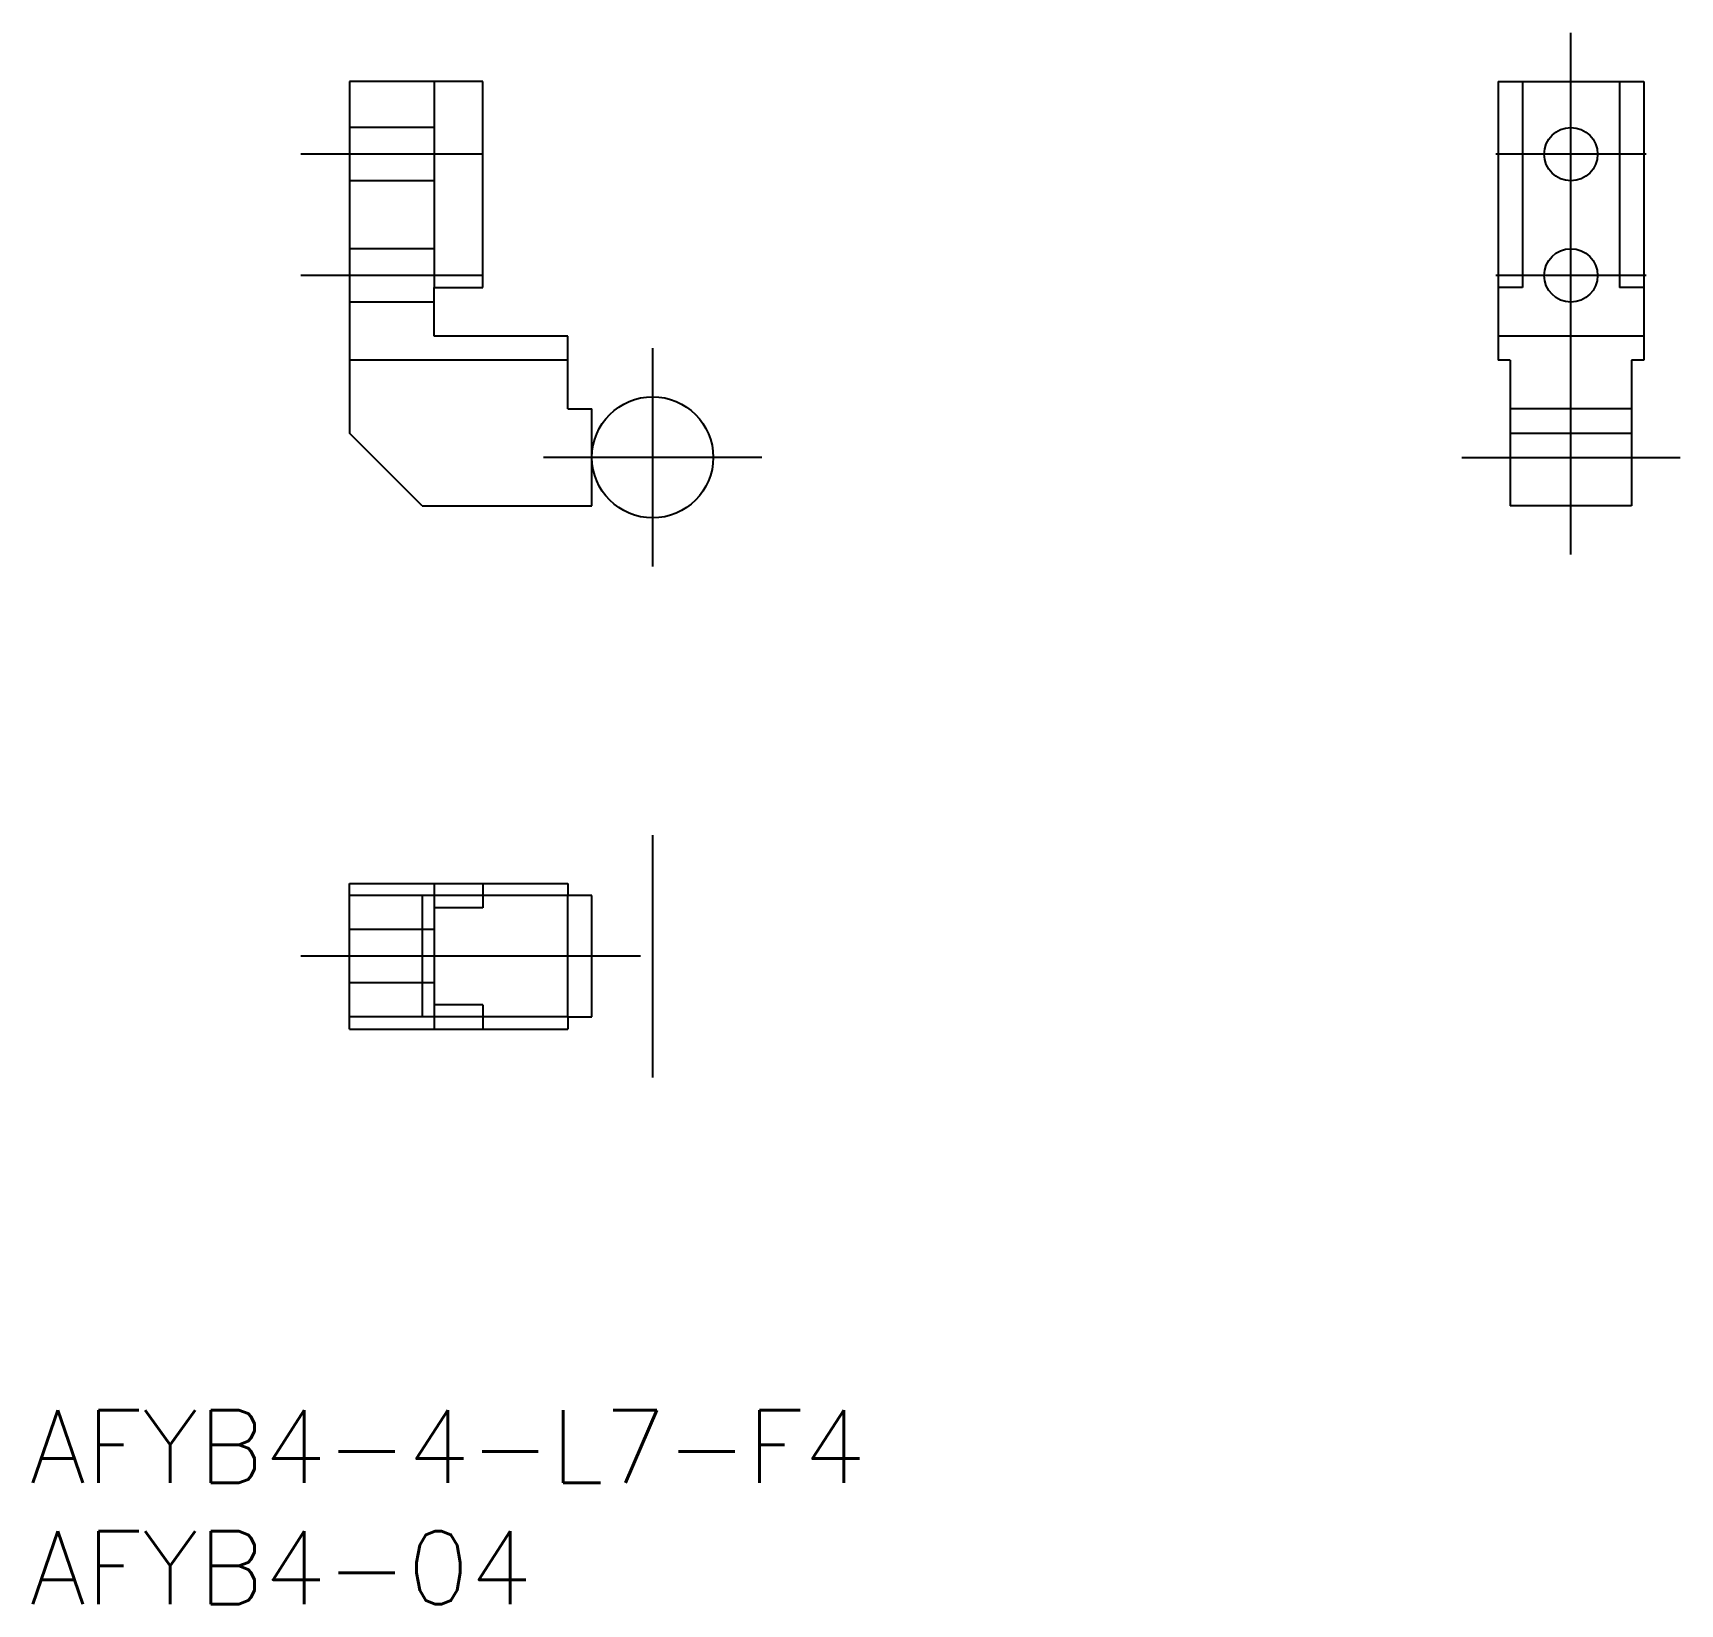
# Model space of a CAD drawing. Extents: x -25.5 to 42.4, y -47.3 to 17.5.
import ezdxf

# ---------------------------------------------------------------- set-up
doc = ezdxf.new("R2010")
doc.units = 0
for name, pattern in [('CENTER', [50.8, 31.75, -6.35, 6.35, -6.35]), ('DASHED', [19.05, 12.7, -6.35]), ('PHANTOM', [63.5, 31.75, -6.35, 6.35, -6.35, 6.35, -6.35])]:
    doc.linetypes.add(name, pattern=pattern)
doc.layers.get('0').update_dxf_attribs({"linetype": 'CONTINUOUS'})
doc.layers.add('CENTER', color=1, linetype='CENTER')
doc.styles.get("Standard").update_dxf_attribs({"font": 'txt.shx', "height": 3, "bigfont": 'bigfont.shx'})

msp = doc.modelspace()

# ---------------------------------------------------------------- linework, layer by layer
at = {"color": 7, "linetype": 'CONTINUOUS'}
for p, q in [((-12.5, 15.5), (-12.5, 1)), ((-7, 15.5), (-12.5, 15.5)), ((-7, 7), (-7, 15.5)), ((34.855, 15.5), (40.855, 15.5)), ((34.855, 15.5), (34.855, 4)), ((35.855, 15.5), (35.855, 7)), ((39.855, 15.5), (39.855, 7)), ((40.855, 15.5), (40.855, 4)), ((-9, 7), (-7, 7)), ((-9, 5), (-9, 7)), ((35.855, 7), (34.855, 7)), ((40.855, 7), (39.855, 7)), ((-3.5, 5), (-9, 5)), ((-3.5, 2), (-3.5, 5)), ((40.855, 5), (34.855, 5)), ((-3.5, 4), (-12.5, 4)), ((35.355, 4), (34.855, 4)), ((35.355, 4), (35.355, -2)), ((40.355, 4), (40.355, -2)), ((40.855, 4), (40.355, 4)), ((-3.5, 2), (-2.5, 2)), ((-2.5, -2), (-2.5, 2)), ((40.355, 2), (35.355, 2)), ((-9.5, -2), (-12.5, 1)), ((-9.5, -2), (-2.5, -2)), ((40.355, -2), (35.355, -2)), ((-12.5, -17.573), (-3.5, -17.573)), ((-12.5, -23.573), (-12.5, -17.573)), ((-3.5, -17.573), (-3.5, -18.073)), ((-3.5, -18.073), (-12.5, -18.073)), ((-9.5, -18.073), (-9.5, -23.073)), ((-2.5, -18.073), (-3.5, -18.073)), ((-2.5, -23.073), (-2.5, -18.073)), ((-3.5, -23.073), (-12.5, -23.073)), ((-3.5, -23.073), (-2.5, -23.073)), ((-3.5, -23.073), (-3.5, -23.573)), ((-12.5, -23.573), (-3.5, -23.573))]:
    msp.add_line(p, q, dxfattribs=at)
at = {"color": 3, "linetype": 'DASHED'}
for p, q in [((-9, 15.5), (-9, 7)), ((-9, 13.6), (-12.5, 13.6)), ((-9, 11.4), (-12.5, 11.4)), ((-9, 8.6), (-12.5, 8.6)), ((-9, 6.4), (-12.5, 6.4)), ((35.355, 1), (40.355, 1)), ((-9, -17.573), (-9, -18.573)), ((-7, -17.573), (-7, -18.573)), ((-3.5, -23.073), (-3.5, -18.073)), ((-7, -18.573), (-9, -18.573)), ((-9, -18.573), (-9, -22.573)), ((-9, -19.473), (-12.5, -19.473)), ((-9, -21.673), (-12.5, -21.673)), ((-7, -22.573), (-9, -22.573)), ((-9, -22.573), (-9, -23.573)), ((-7, -22.573), (-7, -23.573))]:
    msp.add_line(p, q, dxfattribs=at)
at = {"color": 7, "linetype": 'CONTINUOUS'}
for centre in [(37.855, 12.5), (37.855, 7.5)]:
    msp.add_circle(centre, 1.1, dxfattribs=at)
at = {"color": 3, "linetype": 'PHANTOM'}
msp.add_circle((0, 0), 2.5, dxfattribs=at)
at = {"layer": 'CENTER', "color": 1, "linetype": 'CENTER'}
for p, q in [((37.855, -4), (37.855, 17.5)), ((-7, 12.5), (-14.5, 12.5)), ((40.955, 12.5), (34.755, 12.5)), ((-7, 7.5), (-14.5, 7.5)), ((40.955, 7.5), (34.755, 7.5)), ((0, 4.5), (0, -4.5)), ((4.5, 0), (-4.5, 0)), ((33.355, 0), (42.355, 0)), ((0, -15.573), (0, -25.573)), ((-0.5, -20.573), (-14.5, -20.573))]:
    msp.add_line(p, q, dxfattribs=at)

# ---------------------------------------------------------------- texts
at = {"color": 7, "linetype": 'CONTINUOUS'}
for s, p in [('AFYB4-4-L7-F4', (-25.674, -42.285)), ('AFYB4-04', (-25.674, -47.285))]:
    msp.add_text(s, height=3, dxfattribs=at).set_placement(p)

doc.saveas('drawing.dxf')
